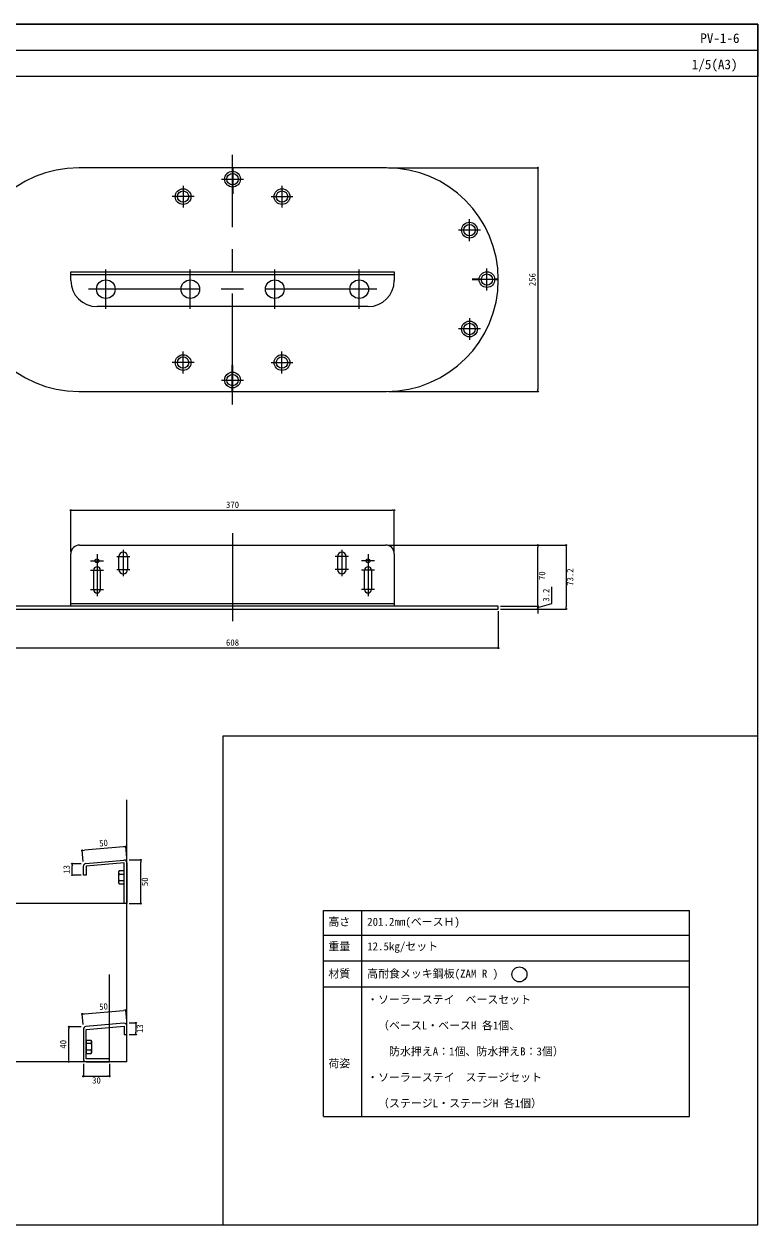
# Model space of a CAD drawing. Units: millimetres, scale not verified. Extents: x -1000 to 1000, y -688 to 687.
# Drawn here: x 160 to 1000, y -688 to 687 of the extents above; entities that cross this region are included whole.
import ezdxf
from ezdxf.enums import TextEntityAlignment as Align

# ---------------------------------------------------------------- set-up
doc = ezdxf.new("R2010")
doc.units = ezdxf.units.MM
doc.header["$LTSCALE"] = 2
doc.linetypes.add('USER1', pattern=[101.6, 63.5, -12.7, 12.7, -12.7])
for name, color, linetype, lineweight in [('0-0_0', 7, 'Continuous', 18), ('0-1_WAKU', 7, 'Continuous', 18), ('0-3_MOJI', 7, 'Continuous', 18), ('0-5_sunpo', 7, 'Continuous', 18), ('0-6_KANAMONO_SCREW', 4, 'Continuous', 18), ('0-7_kijun', 1, 'USER1', 18), ('0-8_pv', 4, 'Continuous', 18)]:
    doc.layers.add(name, color=color, linetype=linetype, lineweight=lineweight)
doc.styles.add('ＭＳ ゴシック', font='')
doc.styles.get('ＭＳ ゴシック').set_extended_font_data('MS Gothic')

# ---------------------------------------------------------------- blocks, each defined once
blk = doc.blocks.new('_Dot')
at = {"layer": '0-0_0'}
for p, q in [((-0.5, 0), (-1, 0)), ((0.25, 0), (-0.25, 0))]:
    blk.add_line(p, q, dxfattribs=at)
blk.add_circle((0, 0), 0.25, dxfattribs=at)

msp = doc.modelspace()

# ---------------------------------------------------------------- linework, layer by layer
at = {"layer": '0-0_0'}
for p, q in [((-1000.054, 657.478), (999.946, 657.478)), ((388.262, -127.522), (999.946, -127.522)), ((388.262, -687.522), (388.262, -127.522)), ((278.125, -500.625), (278.125, -200.723)), ((278.125, -319.527), (117.575, -319.527)), ((258.315, -500.625), (258.315, -400.625)), ((278.125, -500.625), (37.575, -500.625))]:
    msp.add_line(p, q, dxfattribs=at)
at = {"layer": '0-1_WAKU'}
for points in [[(-1000.054, -687.522), (999.946, -687.522), (999.946, 687.478), (-1000.054, 687.478)], [(999.946, 627.478), (-1000.054, 627.478), (-1000.054, 687.478), (999.946, 687.478)]]:
    msp.add_lwpolyline(points, close=True, dxfattribs=at)
at = {"layer": '0-3_MOJI'}
for p, q in [((502.933, -327.398), (921.683, -327.398)), ((502.933, -563.335), (502.933, -327.398)), ((546.683, -563.335), (546.683, -327.398)), ((921.683, -563.335), (921.683, -327.398)), ((502.933, -355.523), (921.683, -355.523)), ((502.933, -385.21), (921.683, -385.21)), ((502.933, -414.898), (921.683, -414.898)), ((502.933, -563.335), (921.683, -563.335))]:
    msp.add_line(p, q, dxfattribs=at)
msp.add_circle((727.131, -400.593), 8.56, dxfattribs=at)
at = {"layer": '0-5_sunpo'}
for p, q in [((577.446, 522.878), (748.236, 522.878)), ((748.236, 520.378), (748.236, 269.378)), ((577.446, 266.878), (748.236, 266.878)), ((213.946, 83.378), (213.946, 130.709)), ((216.446, 130.709), (581.446, 130.709)), ((583.946, 83.378), (583.946, 130.709)), ((576.446, 90.878), (748.236, 90.878)), ((576.446, 90.878), (780.47, 90.878)), ((748.236, 23.378), (748.236, 88.378)), ((780.47, 88.378), (780.47, 20.178)), ((702.946, 15.278), (702.946, -27.065)), ((705.446, 20.878), (748.236, 20.878)), ((705.446, 20.878), (748.236, 20.878)), ((705.446, 17.678), (748.236, 17.678)), ((705.446, 17.678), (780.47, 17.678)), ((748.236, 23.378), (748.236, 25.878)), ((748.236, 17.678), (748.236, 20.878)), ((748.236, 17.678), (748.236, 20.878)), ((748.236, 15.178), (748.236, 12.678)), ((700.446, -27.065), (97.446, -27.065)), ((228.097, -271.395), (226.99, -258.738)), ((274.309, -254.598), (229.48, -258.52)), ((277.907, -267.037), (276.799, -254.38)), ((225.815, -273.885), (215.426, -273.885)), ((280.625, -269.527), (294.016, -269.527)), ((294.016, -317.027), (294.016, -272.027)), ((215.426, -284.385), (215.426, -276.385)), ((225.815, -286.885), (215.426, -286.885)), ((280.625, -319.527), (294.016, -319.527)), ((228.097, -458.135), (227.028, -445.922)), ((229.519, -445.704), (274.348, -441.782)), ((277.907, -453.777), (276.838, -441.564)), ((225.815, -460.625), (211.563, -460.625)), ((211.563, -498.125), (211.563, -463.125)), ((280.625, -456.267), (288.315, -456.267)), ((288.315, -458.767), (288.315, -466.767)), ((280.625, -469.267), (288.315, -469.267)), ((225.815, -500.625), (211.563, -500.625)), ((228.315, -503.125), (228.315, -517.298)), ((258.315, -503.125), (258.315, -517.298)), ((230.815, -517.298), (255.815, -517.298))]:
    msp.add_line(p, q, dxfattribs=at)
msp.add_lwpolyline([(748.236, 19.278), (763.986, 24.003), (763.986, 43.227)], dxfattribs=at)
at = {"layer": '0-6_KANAMONO_SCREW'}
for p, q in [((269.149, -285.775), (274.925, -285.775)), ((269.149, -293.28), (274.925, -293.28)), ((237.29, -479.872), (231.515, -479.872)), ((237.29, -487.378), (231.515, -487.378))]:
    msp.add_line(p, q, dxfattribs=at)
for points in [[(268.425, -295.777), (269.149, -297.033), (274.925, -297.033), (274.925, -282.022), (269.149, -282.022), (268.425, -283.277)], [(238.015, -477.375), (237.29, -476.12), (231.515, -476.12), (231.515, -491.131), (237.29, -491.131), (238.015, -489.875)]]:
    msp.add_lwpolyline(points, close=True, dxfattribs=at)
for centre, radius, start, end in [((278.501, -289.527), 10.076, 158.13455, 201.86545), ((272.619, -283.898), 3.944, 151.59455, 208.40545), ((272.619, -295.157), 3.944, 151.59455, 208.40545), ((233.82, -477.996), 3.944, 331.59455, 28.40545), ((227.938, -483.625), 10.076, 338.13455, 21.86545), ((233.82, -489.254), 3.944, 331.59455, 28.40545)]:
    msp.add_arc(centre, radius, start, end, dxfattribs=at)
at = {"layer": '0-7_kijun'}
for p, q in [((398.946, 251.878), (398.946, 537.878)), ((386.446, 509.878), (411.446, 509.878)), ((342.377, 502.378), (342.377, 477.378)), ((455.515, 502.378), (455.515, 477.378)), ((354.877, 489.878), (329.877, 489.878)), ((443.015, 489.878), (468.015, 489.878)), ((669.946, 438.947), (669.946, 463.947)), ((682.446, 451.447), (657.446, 451.447)), ((254.046, 361.378), (254.046, 406.378)), ((350.646, 361.378), (350.646, 406.378)), ((447.246, 361.378), (447.246, 406.378)), ((543.846, 361.378), (543.846, 406.378)), ((689.946, 382.378), (689.946, 407.378)), ((702.446, 394.878), (677.446, 394.878)), ((563.846, 383.878), (234.046, 383.878)), ((669.946, 350.81), (669.946, 325.81)), ((682.446, 338.31), (657.446, 338.31)), ((342.377, 287.378), (342.377, 312.378)), ((455.515, 287.378), (455.515, 312.378)), ((354.877, 299.878), (329.877, 299.878)), ((443.015, 299.878), (468.015, 299.878)), ((386.446, 279.878), (411.446, 279.878)), ((398.946, 104.678), (398.946, 3.678)), ((273.946, 85.378), (273.946, 55.378)), ((523.946, 85.378), (523.946, 55.378)), ((236.446, 72.878), (251.446, 72.878)), ((243.946, 80.378), (243.946, 32.578)), ((266.446, 77.878), (281.446, 77.878)), ((531.446, 77.878), (516.446, 77.878)), ((561.446, 72.878), (546.446, 72.878)), ((553.946, 80.378), (553.946, 32.578)), ((236.446, 62.078), (251.446, 62.078)), ((266.446, 62.878), (281.446, 62.878)), ((531.446, 62.878), (516.446, 62.878)), ((561.446, 62.078), (546.446, 62.078)), ((236.446, 40.078), (251.446, 40.078)), ((561.446, 40.078), (546.446, 40.078))]:
    msp.add_line(p, q, dxfattribs=at)
at = {"layer": '0-8_pv'}
for p, q in [((574.946, 522.878), (222.946, 522.878)), ((398.496, 522.878), (398.496, 492.878)), ((399.396, 522.878), (399.396, 492.878)), ((213.946, 400.678), (583.946, 400.678)), ((583.946, 403.878), (583.946, 393.878)), ((680.957, 395.328), (672.946, 395.328)), ((680.957, 394.428), (672.946, 394.428)), ((702.945, 395.328), (698.935, 395.328)), ((702.945, 394.428), (698.935, 394.428)), ((553.946, 363.878), (243.946, 363.878)), ((398.496, 266.878), (398.496, 296.878)), ((399.396, 266.878), (399.396, 296.878)), ((222.946, 266.878), (574.946, 266.878)), ((223.946, 90.878), (573.946, 90.878)), ((213.946, 20.878), (213.946, 80.878)), ((268.946, 62.878), (268.946, 77.878)), ((278.946, 77.878), (278.946, 62.878)), ((518.946, 77.878), (518.946, 62.878)), ((528.946, 62.878), (528.946, 77.878)), ((583.946, 80.878), (583.946, 20.878)), ((239.946, 62.078), (239.946, 40.078)), ((247.946, 40.078), (247.946, 62.078)), ((549.946, 40.078), (549.946, 62.078)), ((557.946, 62.078), (557.946, 40.078)), ((213.946, 24.078), (583.946, 24.078)), ((231.236, -273.63), (274.646, -269.832)), ((228.315, -463.558), (228.315, -497.425)), ((274.646, -456.572), (231.236, -460.37))]:
    msp.add_line(p, q, dxfattribs=at)
for points in [[(213.946, 393.878), (213.946, 403.878), (583.946, 403.878)], [(278.125, -273.02), (278.125, -319.527), (274.925, -319.527), (274.925, -273.02), (231.515, -276.817), (231.515, -286.885), (228.315, -286.885), (228.315, -276.817)], [(231.515, -500.625), (258.315, -500.625), (258.315, -497.425), (231.515, -497.425), (231.515, -463.558), (274.925, -459.76), (274.925, -469.267), (278.125, -469.267), (278.125, -459.76)]]:
    msp.add_lwpolyline(points, dxfattribs=at)
msp.add_lwpolyline([(94.946, 17.678), (702.946, 17.678), (702.946, 20.878), (94.946, 20.878)], close=True, dxfattribs=at)
for centre, radius in [((398.946, 509.878), 9), ((398.946, 509.878), 6.5), ((342.377, 489.878), 9), ((342.377, 489.878), 6.5), ((455.515, 489.878), 9), ((455.515, 489.878), 6.5), ((669.946, 451.447), 9), ((669.946, 451.447), 6.5), ((689.946, 394.878), 9), ((689.946, 394.878), 6.5), ((254.046, 383.878), 10.65), ((350.646, 383.878), 10.65), ((447.246, 383.878), 10.65), ((543.846, 383.878), 10.65), ((669.946, 338.31), 9), ((669.946, 338.31), 6.5), ((342.377, 299.878), 9), ((342.377, 299.878), 6.5), ((455.515, 299.878), 9), ((455.515, 299.878), 6.5), ((398.946, 279.878), 9), ((398.946, 279.878), 6.5), ((243.946, 72.878), 2.25), ((553.946, 72.878), 2.25)]:
    msp.add_circle(centre, radius, dxfattribs=at)
for centre, radius, start, end in [((222.946, 394.878), 128, 90, 270), ((574.946, 394.878), 128, 270, 90), ((243.946, 393.878), 30, 180, 270), ((553.946, 393.878), 30, 270, 0), ((223.946, 80.878), 10, 90, 180), ((273.946, 77.878), 5, 0, 180), ((523.946, 77.878), 5, 0, 180), ((573.946, 80.878), 10, 0, 90), ((243.946, 62.078), 4, 0, 180), ((273.946, 62.878), 5, 180, 0), ((523.946, 62.878), 5, 180, 0), ((553.946, 62.078), 4, 0, 180), ((243.946, 40.078), 4, 180, 0), ((553.946, 40.078), 4, 180, 0), ((231.515, -276.817), 3.2, 95, 180), ((274.925, -273.02), 3.2, 360, 95), ((231.515, -463.558), 3.2, 95, 180), ((274.925, -459.76), 3.2, 0, 95), ((231.515, -497.425), 3.2, 180, 270)]:
    msp.add_arc(centre, radius, start, end, dxfattribs=at)

# ---------------------------------------------------------------- block references
at = {"layer": '0-5_sunpo', "xscale": 2.5, "yscale": 2.5}
for p, rotation in [((748.236, 522.878), 90), ((748.236, 266.878), 270), ((213.946, 130.709), 180), ((748.236, 90.878), 90), ((780.47, 90.878), 90), ((748.236, 20.878), 270), ((748.236, 20.878), 270), ((748.236, 17.678), 90), ((780.47, 17.678), 270), ((226.99, -258.738), 185), ((276.799, -254.38), 5), ((215.426, -273.885), 90), ((294.016, -269.527), 90), ((215.426, -286.885), 270), ((294.016, -319.527), 270), ((227.028, -445.922), 185), ((276.838, -441.564), 5), ((211.563, -460.625), 90), ((288.315, -456.267), 90), ((288.315, -469.267), 270), ((211.563, -500.625), 270), ((228.315, -517.298), 180)]:
    msp.add_blockref('_Dot', p, dxfattribs=dict(at, rotation=rotation))
for p in [(583.946, 130.709), (702.946, -27.065), (258.315, -517.298)]:
    msp.add_blockref('_Dot', p, dxfattribs=at)

# ---------------------------------------------------------------- texts
at = {"layer": '0-1_WAKU', "style": 'ＭＳ ゴシック'}
for s, p in [('PV-1-6', (933.969, 662.478)), ('1/5(A3)', (924.223, 632.478))]:
    msp.add_text(s, height=11, dxfattribs=at).set_placement(p, align=Align.BOTTOM_LEFT)
at = {"layer": '0-3_MOJI', "style": 'ＭＳ ゴシック'}
for s, p in [('高さ', (508.564, -347.71)), ('201.2mm(ベースＨ)', (552.933, -347.71)), ('重量', (508.564, -375.835)), ('12.5kg/セット', (552.933, -375.835)), ('材質', (508.564, -407.085)), ('高耐食メッキ鋼板(ZAM R )', (552.933, -407.085)), ('・ソーラーステイ\u3000ベースセット', (552.933, -436.773)), ('\u3000（ベースL・ベースH 各1個、', (552.933, -466.46)), ('\u3000\u3000防水押えA：1個、防水押えB：3個）', (552.933, -496.148)), ('荷姿', (508.564, -509.861)), ('・ソーラーステイ\u3000ステージセット', (552.933, -525.835)), ('\u3000（ステージL・ステージH 各1個）', (552.933, -555.523))]:
    msp.add_text(s, height=9.164, dxfattribs=at).set_placement(p, align=Align.BOTTOM_LEFT)
at = {"layer": '0-5_sunpo', "style": 'ＭＳ ゴシック'}
for s, rotation, p in [('256', 90, (747.736, 387.378)), ('70', 90, (758.736, 50.878)), ('73.2', 90, (790.97, 44.278)), ('3.2', 90, (763.486, 26.115)), ('50', 5, (246.87, -256.497)), ('13', 90, (214.926, -285.385)), ('50', 90, (304.516, -299.527)), ('50', 5, (246.909, -443.681)), ('13', 90, (298.815, -467.767)), ('40', 90, (211.063, -485.625))]:
    msp.add_text(s, height=7.331, rotation=rotation, dxfattribs=at).set_placement(p, align=Align.BOTTOM_LEFT)
for s, p in [('370', (391.446, 131.209)), ('608', (391.446, -26.565)), ('30', (238.315, -527.798))]:
    msp.add_text(s, height=7.331, dxfattribs=at).set_placement(p, align=Align.BOTTOM_LEFT)

doc.saveas('drawing.dxf')
